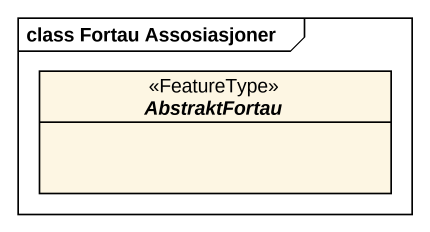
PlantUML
@startuml
mainframe class Fortau Assosiasjoner
hide circle
hide empty members
abstract class AbstraktFortau <<FeatureType>>
@enduml
